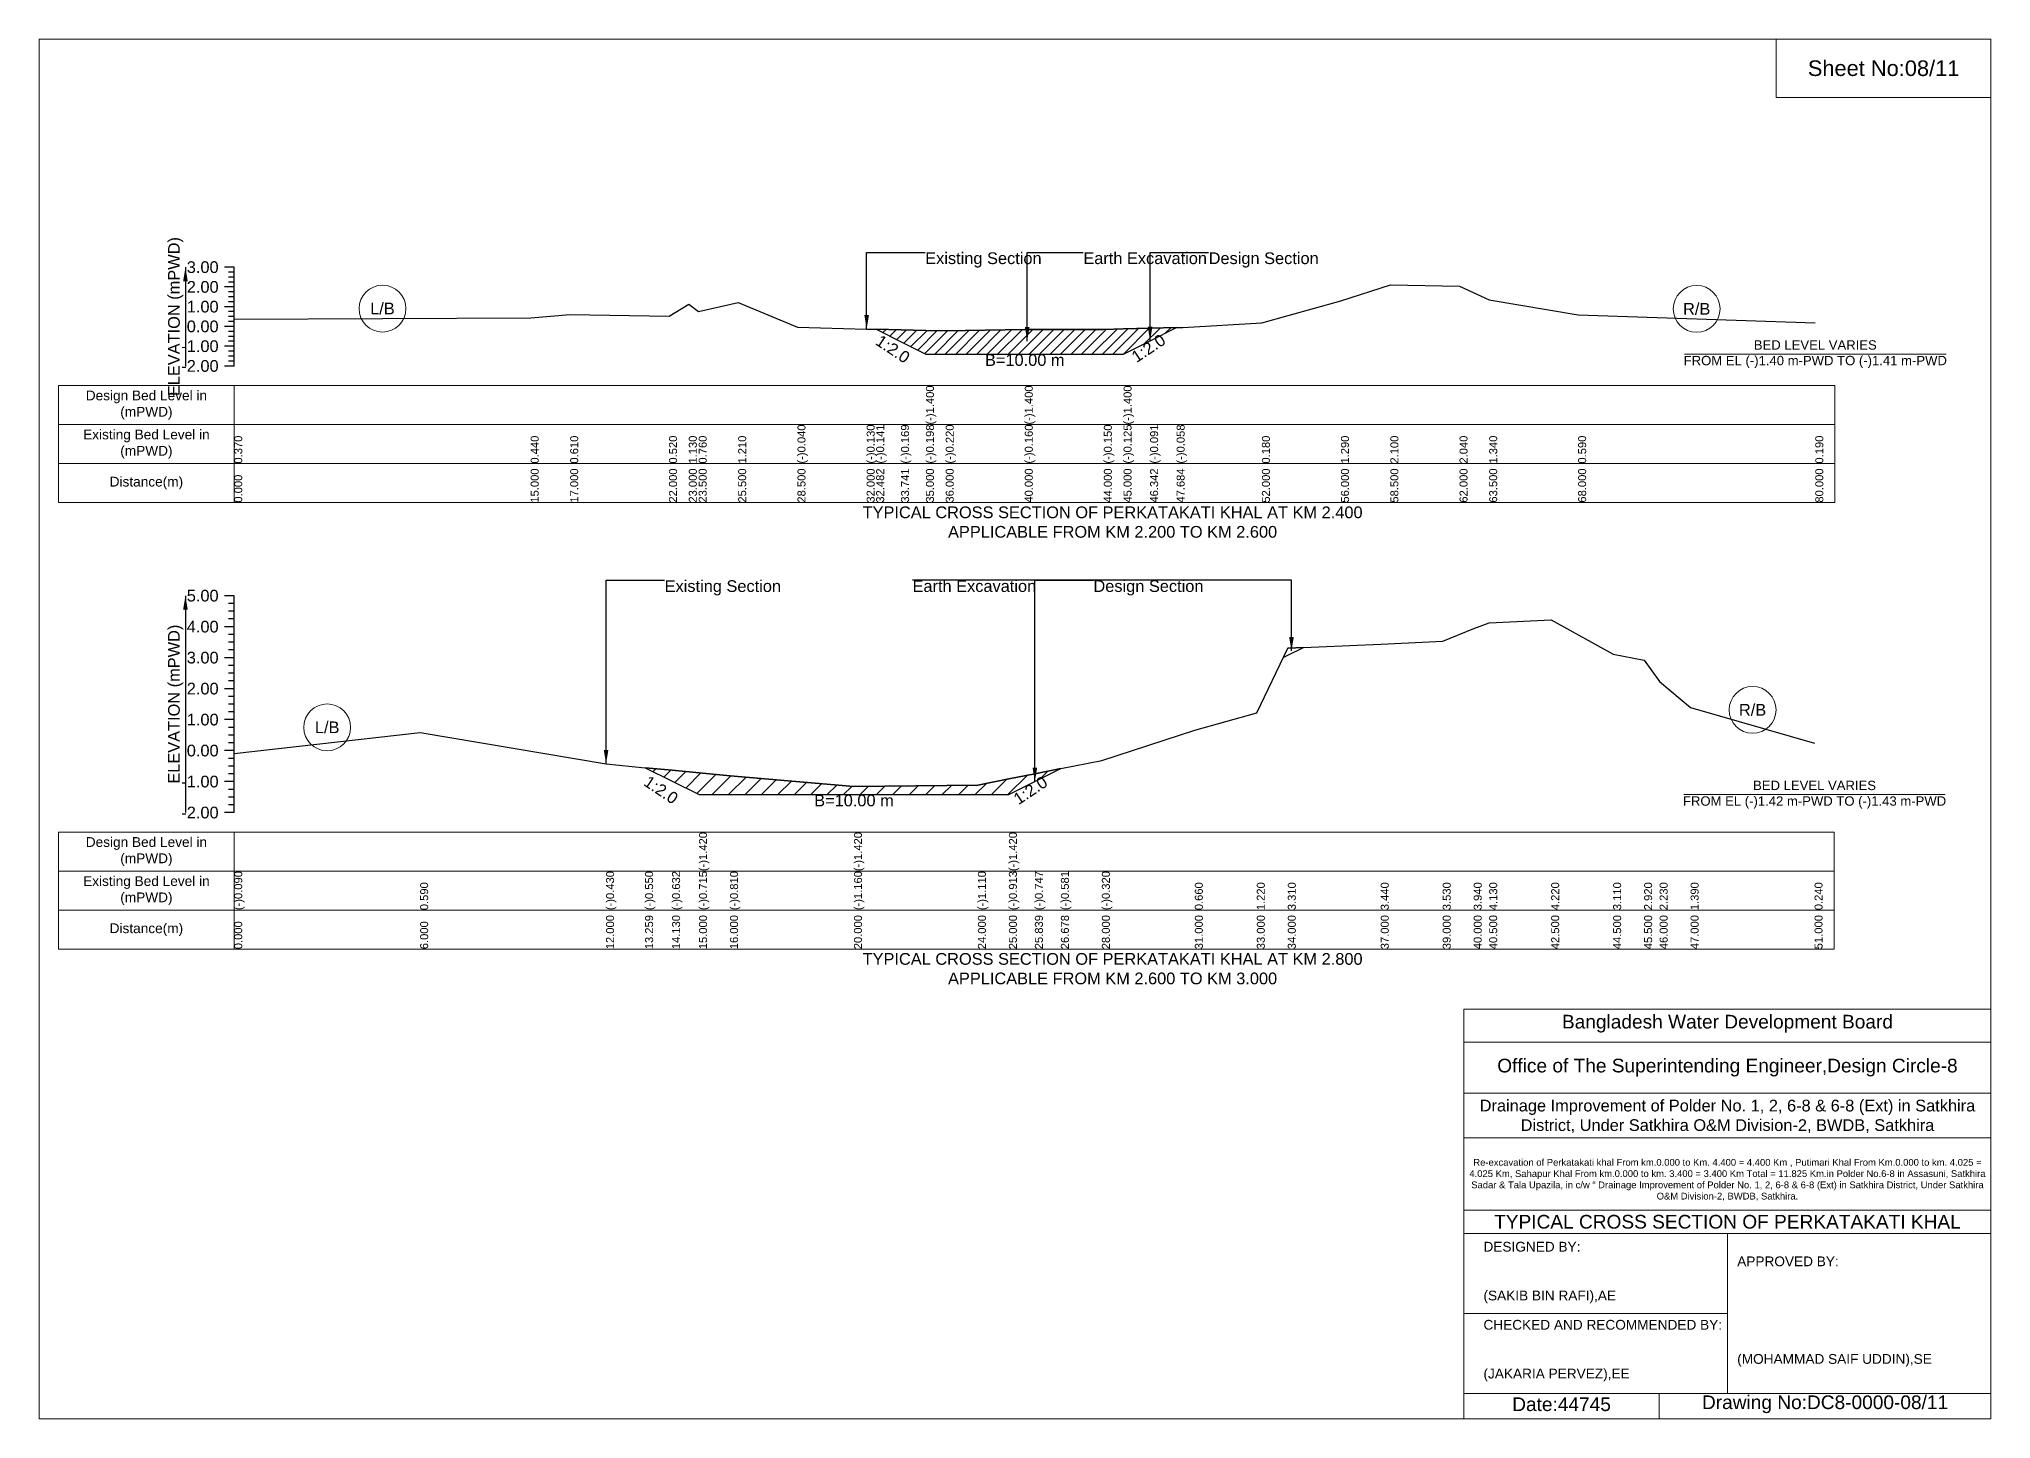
# Model space of a CAD drawing. Header units: inches. Extents: x 91000 to 208000, y -5656 to 20000.
# Drawn here: x 170000 to 178000, y -5656 to 0 of the extents above; entities that cross this region are included whole.
import ezdxf

# ---------------------------------------------------------------- set-up
doc = ezdxf.new("R2010")
doc.units = ezdxf.units.IN
doc.header["$LTSCALE"] = 7
doc.header["$MEASUREMENT"] = 0
for name, color, linetype, lineweight in [('Cross section Data Border', 7, 'Continuous', 9), ('Cross Section Labels', 7, 'Continuous', 9), ('Existing_Bed_Level for Xsection', 7, 'Continuous', 25)]:
    doc.layers.add(name, color=color, linetype=linetype, lineweight=lineweight)
doc.styles.get("Standard").update_dxf_attribs({"font": 'arial.ttf'})
doc.dimstyles.get("Standard").update_dxf_attribs({"dimtxt": 0.18, "dimasz": 0.18, "dimexe": 0.18, "dimexo": 0.0625, "dimgap": 0.09, "dimtad": 0, "dimtih": 1, "dimtoh": 1, "dimdec": 4, "dimzin": 0, "dimdsep": 46, "dimtxsty": 'Standard', "dimcen": 0.09, "dimadec": 0, "dimazin": 0, "dimtfac": 1, "dimtdec": 4, "dimtofl": 0, "dimtmove": 0, "dimatfit": 3, "dimfxl": 1, "dimtolj": 1, "dimtzin": 0, "dimarcsym": 0})

msp = doc.modelspace()

# ---------------------------------------------------------------- hatches: boundary and pattern name
at = {"layer": 'Existing_Bed_Level for Xsection'}
h = msp.add_hatch(dxfattribs=at)
h.set_pattern_fill('ANSI31', color=256, scale=243, style=0)
h.paths.add_polyline_path([(173431, -1189.6), (173533, -1240.6), (173635, -1291.6), (173716, -1291.6), (174040, -1291.6), (174364, -1291.6), (174445, -1291.6), (174553.7, -1237.2), (174662.4, -1182.9), (174553.7, -1185.6), (174445, -1188.3), (174364, -1190.3), (174040, -1191.1), (173716, -1196), (173635, -1194.2), (173533, -1191.9)])
h = msp.add_hatch(dxfattribs=at)
h.set_pattern_fill('ANSI31', color=256, scale=381, style=0)
h.paths.add_polyline_path([(175099.6, -2534.7), (175118, -2525.5), (175182, -2493.5), (175118, -2496.3)])
h = msp.add_hatch(dxfattribs=at)
h.set_pattern_fill('ANSI31', color=256, scale=381, style=0)
h.paths.add_polyline_path([(172483.9, -2986.5), (172594.5, -3041.8), (172705, -3097), (172832, -3097), (173340, -3097), (173848, -3097), (173975, -3097), (174081.5, -3043.8), (174188.1, -2990.5), (174081.5, -3011.5), (173975, -3032.6), (173848, -3057.7), (173340, -3064), (172832, -3019.6), (172705, -3007.5), (172594.5, -2997)])

# ---------------------------------------------------------------- linework, layer by layer
at = {"layer": 'Cross section Data Border'}
for points in [[(170080, -1420.2), (177360, -1420.2), (177360, -1900.2), (170080, -1900.2)], [(170080, -3250.7), (177357, -3250.7), (177357, -3730.7), (170080, -3730.7)]]:
    msp.add_lwpolyline(points, close=True, dxfattribs=at)
for points in [[(170800, -1420.2), (170800, -1900.2)], [(170080, -1580.2), (177360, -1580.2)], [(170080, -1740.2), (177360, -1740.2)], [(170800, -3250.7), (170800, -3730.7)], [(170080, -3410.7), (177357, -3410.7)], [(170080, -3570.7), (177357, -3570.7)]]:
    msp.add_lwpolyline(points, dxfattribs=at)
at = {"layer": 'Cross Section Labels'}
for points in [[(170000, 0), (178000, 0), (178000, -5656), (170000, -5656)], [(177120, 0), (178000, 0), (178000, -240), (177120, -240)]]:
    msp.add_lwpolyline(points, close=True, dxfattribs=at)
for points in [[(176744.2, -1291.6), (177815.8, -1291.6)], [(176741.2, -3097), (177812.8, -3097)], [(175840, -5656), (175840, -3976), (178000, -3976)], [(175840, -4112), (178000, -4112)], [(175840, -4320), (178000, -4320)], [(175840, -4504), (178000, -4504)], [(175840, -4800), (178000, -4800)], [(175840, -4896), (178000, -4896)], [(176920, -4896), (176920, -5552)], [(175840, -5224), (176920, -5224)], [(175840, -5552), (178000, -5552)], [(176640, -5552), (176640, -5656)]]:
    msp.add_lwpolyline(points, dxfattribs=at)
for centre in [(171407.5, -1104.9), (176794, -1106.1), (177023, -2749.7), (171181, -2821.4)]:
    msp.add_circle(centre, 96, dxfattribs=at)
at = {"layer": 'Existing_Bed_Level for Xsection'}
for points in [[(170800, -935.2), (170760, -935.2)], [(170800, -955.4), (170776, -955.4)], [(170800, -1340.2), (170800, -1259.2), (170800, -1178.2), (170800, -1097.2), (170800, -1016.2), (170800, -935.2)], [(170800, -1016.2), (170760, -1016.2)], [(170800, -975.7), (170776, -975.7)], [(170800, -995.9), (170776, -995.9)], [(170800, -1036.4), (170776, -1036.4)], [(170800, -1148.2), (172015, -1142.5), (172177, -1128.8), (172582, -1136.1), (172663, -1086.7), (172703.5, -1116.6), (172865.5, -1080.2), (173108.5, -1181.4), (173392, -1188.7), (173431, -1189.6), (173533, -1191.9), (173635, -1194.2), (173635, -1194.2), (173716, -1196), (174040, -1191.1), (174040, -1191.1), (174364, -1190.3), (174445, -1188.3), (174445, -1188.3), (174553.7, -1185.6), (174662.4, -1182.9), (174688, -1182.2), (175012, -1163.6), (175336, -1073.7), (175538.5, -1008.1), (175822, -1012.9), (175943.5, -1069.6), (176308, -1130.4), (177280, -1162.8)], [(170800, -1097.2), (170760, -1097.2)], [(170800, -1056.7), (170776, -1056.7)], [(170800, -1076.9), (170776, -1076.9)], [(170800, -1117.4), (170776, -1117.4)], [(170800, -1178.2), (170760, -1178.2)], [(170800, -1137.7), (170776, -1137.7)], [(170800, -1157.9), (170776, -1157.9)], [(170800, -1198.4), (170776, -1198.4)], [(170800, -1259.2), (170760, -1259.2)], [(170800, -1218.7), (170776, -1218.7)], [(170800, -1238.9), (170776, -1238.9)], [(170800, -1279.4), (170776, -1279.4)], [(170800, -1340.2), (170760, -1340.2)], [(170800, -1299.7), (170776, -1299.7)], [(170800, -1319.9), (170776, -1319.9)], [(170800, -2281.7), (170760, -2281.7)], [(170800, -2313.4), (170776, -2313.4)], [(170800, -3170.7), (170800, -3043.7), (170800, -2916.7), (170800, -2789.7), (170800, -2662.7), (170800, -2535.7), (170800, -2408.7), (170800, -2281.7)], [(170800, -2345.2), (170776, -2345.2)], [(170800, -2376.9), (170776, -2376.9)], [(170800, -2928.1), (171562, -2841.8), (172324, -2971.3), (172483.9, -2986.5), (172594.5, -2997), (172705, -3007.5), (172705, -3007.5), (172832, -3019.6), (173340, -3064), (173340, -3064), (173848, -3057.7), (173975, -3032.6), (173975, -3032.6), (174081.5, -3011.5), (174188.1, -2990.5), (174356, -2957.3), (174737, -2832.9), (174991, -2761.7), (175118, -2496.3), (175499, -2479.8), (175753, -2468.4), (175880, -2416.3), (175943.5, -2392.2), (176197.5, -2380.7), (176451.5, -2521.7), (176578.5, -2545.8), (176642, -2633.5), (176769, -2740.2), (177277, -2886.2)], [(170800, -2408.7), (170760, -2408.7)], [(170800, -2440.4), (170776, -2440.4)], [(170800, -2472.2), (170776, -2472.2)], [(170800, -2535.7), (170760, -2535.7)], [(170800, -2503.9), (170776, -2503.9)], [(170800, -2567.4), (170776, -2567.4)], [(170800, -2599.2), (170776, -2599.2)], [(170800, -2630.9), (170776, -2630.9)], [(170800, -2662.7), (170760, -2662.7)], [(170800, -2694.4), (170776, -2694.4)], [(170800, -2789.7), (170760, -2789.7)], [(170800, -2726.2), (170776, -2726.2)], [(170800, -2757.9), (170776, -2757.9)], [(170800, -2821.4), (170776, -2821.4)], [(170800, -2853.2), (170776, -2853.2)], [(170800, -2916.7), (170760, -2916.7)], [(170800, -2884.9), (170776, -2884.9)], [(170800, -2948.4), (170776, -2948.4)], [(170800, -2980.2), (170776, -2980.2)], [(170800, -3011.9), (170776, -3011.9)], [(170800, -3043.7), (170760, -3043.7)], [(170800, -3075.4), (170776, -3075.4)], [(170800, -3107.2), (170776, -3107.2)], [(170800, -3170.7), (170760, -3170.7)], [(170800, -3138.9), (170776, -3138.9)]]:
    msp.add_lwpolyline(points, dxfattribs=at)
for points in [[(173431, -1189.6), (173533, -1240.6), (173635, -1291.6), (173635, -1291.6), (173716, -1291.6), (174040, -1291.6), (174040, -1291.6), (174364, -1291.6), (174445, -1291.6), (174445, -1291.6), (174553.7, -1237.2), (174662.4, -1182.9), (174662.4, -1182.9), (174662.4, -1182.9), (174553.7, -1185.6), (174445, -1188.3), (174445, -1188.3), (174364, -1190.3), (174040, -1191.1), (174040, -1191.1), (173716, -1196), (173635, -1194.2), (173635, -1194.2), (173533, -1191.9)], [(175099.6, -2534.7), (175118, -2525.5), (175182, -2493.5), (175118, -2496.3)], [(172483.9, -2986.5), (172483.9, -2986.5), (172594.5, -3041.8), (172705, -3097), (172705, -3097), (172832, -3097), (173340, -3097), (173340, -3097), (173848, -3097), (173975, -3097), (173975, -3097), (174081.5, -3043.8), (174188.1, -2990.5), (174188.1, -2990.5), (174188.1, -2990.5), (174081.5, -3011.5), (173975, -3032.6), (173975, -3032.6), (173848, -3057.7), (173340, -3064), (173340, -3064), (172832, -3019.6), (172705, -3007.5), (172705, -3007.5), (172594.5, -2997), (172483.9, -2986.5)]]:
    msp.add_lwpolyline(points, close=True, dxfattribs=at)

# ---------------------------------------------------------------- texts
at = {"layer": 'Cross section Data Border', "char_height": 40, "width": 640, "attachment_point": 5}
for s, insert in [('Design Bed Level in (mPWD)', (170440, -1500.2)), ('Existing Bed Level in (mPWD)', (170440, -1660.2)), ('Distance(m)', (170440, -1820.2)), ('Design Bed Level in (mPWD)', (170440, -3330.7)), ('Existing Bed Level in (mPWD)', (170440, -3490.7)), ('Distance(m)', (170440, -3650.7))]:
    msp.add_mtext(s, dxfattribs=dict(at, insert=insert))
at = {"layer": 'Cross Section Labels'}
for s, insert, char_height, attachment_point in [('Sheet No:08/11', (177560, -120), 64, 5), ('Existing Section', (173632, -874.4), 48, 1), ('Earth Excavation', (174280, -874.4), 48, 1), ('Design Section', (174793.7, -874.4), 48, 1), ('L/B', (171407.5, -1104.9), 48, 5), ('R/B', (176794, -1106.1), 48, 5), ('BED LEVEL VARIES ^JFROM EL (-)1.40 m-PWD TO (-)1.41 m-PWD', (177280, -1291.6), 38.4, 5), ('B=10.00 m', (174040, -1291.6), 48, 2), ('TYPICAL CROSS SECTION OF PERKATAKATI KHAL AT KM 2.400^JAPPLICABLE FROM KM 2.200 TO KM 2.600', (174400, -1980.2), 48, 5), ('Existing Section', (172564, -2218.2), 48, 1), ('Earth Excavation', (173580, -2218.2), 48, 1), ('Design Section', (174321.5, -2218.2), 48, 1), ('L/B', (171181, -2821.4), 48, 5), ('R/B', (177023, -2749.7), 48, 5), ('BED LEVEL VARIES ^JFROM EL (-)1.42 m-PWD TO (-)1.43 m-PWD', (177277, -3097), 38.4, 5), ('B=10.00 m', (173340, -3097), 48, 2), ('TYPICAL CROSS SECTION OF PERKATAKATI KHAL AT KM 2.800^JAPPLICABLE FROM KM 2.600 TO KM 3.000', (174400, -3810.7), 48, 5), ('Bangladesh Water Development Board', (176920, -4036), 56, 5), ('Office of The Superintending Engineer,Design Circle-8', (176920, -4216), 56, 5)]:
    msp.add_mtext(s, dxfattribs=dict(at, insert=insert, char_height=char_height, attachment_point=attachment_point))
at = {"layer": 'Cross Section Labels', "char_height": 48, "attachment_point": 2}
for insert, rotation in [((173512.8, -1250.7), 326.30993), ((174533.5, -1247.3), 33.69007), ((172562.7, -3057.6), 326.30993), ((174049.8, -3059.6), 33.69007)]:
    msp.add_mtext('1:2.0', dxfattribs=dict(at, insert=insert, rotation=rotation))
at = {"layer": 'Cross Section Labels'}
for s, insert, char_height, width, attachment_point in [('Drainage Improvement of Polder No. 1, 2, 6-8 & 6-8 (Ext) in Satkhira District, Under Satkhira O&M Division-2, BWDB, Satkhira', (176920, -4416), 48, 2240, 5), ('Re-excavation of Perkatakati khal From km.0.000 to Km. 4.400 = 4.400 Km , Putimari Khal From Km.0.000 to km. 4.025 = 4.025 Km, Sahapur Khal From km.0.000 to km. 3.400 = 3.400 Km Total = 11.825 Km.in Polder No.6-8 in Assasuni, Satkhira Sadar & Tala Upazila, in c/w “ Drainage Improvement of Polder No. 1, 2, 6-8 & 6-8 (Ext) in Satkhira District, Under Satkhira O&M Division-2, BWDB, Satkhira.', (176920, -4676), 27.6889, 2160, 5), ('TYPICAL CROSS SECTION OF PERKATAKATI KHAL', (176920, -4848), 56, 2240, 5), ('DESIGNED BY:^J^J^J(SAKIB BIN RAFI),AE', (175920, -5056), 40, 1120, 4), ('APPROVED BY:^J^J^J^J^J^J(MOHAMMAD SAIF UDDIN),SE', (176960, -5216), 40, 1120, 4), ('CHECKED AND RECOMMENDED BY:^J^J^J(JAKARIA PERVEZ),EE', (175920, -5376), 40, 1120, 4), ('Date:44745', (176240, -5596), 56, 1120, 5), ('Drawing No:DC8-0000-08/11', (177320, -5596), 56, 1760, 5)]:
    msp.add_mtext(s, dxfattribs=dict(at, insert=insert, char_height=char_height, width=width, attachment_point=attachment_point))
at = {"layer": 'Existing_Bed_Level for Xsection', "rotation": 90}
for s, insert, char_height, attachment_point in [('ELEVATION (mPWD)', (170560, -1137.7), 48, 5), ('(-)1.400', (173635, -1580.2), 32.8, 1), ('(-)1.400', (174040, -1580.2), 32.8, 1), ('(-)1.400', (174445, -1580.2), 32.8, 1), ('(-)0.040', (173108.5, -1740.2), 32.8, 1), ('(-)0.130', (173392, -1740.2), 32.8, 1), ('(-)0.141', (173431, -1740.2), 32.8, 1), ('(-)0.169', (173533, -1740.2), 32.8, 1), ('(-)0.198', (173635, -1740.2), 32.8, 1), ('(-)0.220', (173716, -1740.2), 32.8, 1), ('(-)0.160', (174040, -1740.2), 32.8, 1), ('(-)0.150', (174364, -1740.2), 32.8, 1), ('(-)0.125', (174445, -1740.2), 32.8, 1), ('(-)0.091', (174553.7, -1740.2), 32.8, 1), ('(-)0.058', (174662.4, -1740.2), 32.8, 1), ('0.370', (170800, -1740.2), 32.8, 1), ('0.440', (172015, -1740.2), 32.8, 1), ('0.610', (172177, -1740.2), 32.8, 1), ('0.520', (172582, -1740.2), 32.8, 1), ('1.130', (172663, -1740.2), 32.8, 1), ('0.760', (172703.5, -1740.2), 32.8, 1), ('1.210', (172865.5, -1740.2), 32.8, 1), ('0.180', (175012, -1740.2), 32.8, 1), ('1.290', (175336, -1740.2), 32.8, 1), ('2.100', (175538.5, -1740.2), 32.8, 1), ('2.040', (175822, -1740.2), 32.8, 1), ('1.340', (175943.5, -1740.2), 32.8, 1), ('0.590', (176308, -1740.2), 32.8, 1), ('0.190', (177280, -1740.2), 32.8, 1), ('0.000', (170800, -1900.2), 32.8, 1), ('15.000', (172015, -1900.2), 32.8, 1), ('17.000', (172177, -1900.2), 32.8, 1), ('22.000', (172582, -1900.2), 32.8, 1), ('23.000', (172663, -1900.2), 32.8, 1), ('23.500', (172703.5, -1900.2), 32.8, 1), ('25.500', (172865.5, -1900.2), 32.8, 1), ('28.500', (173108.5, -1900.2), 32.8, 1), ('32.000', (173392, -1900.2), 32.8, 1), ('32.482', (173431, -1900.2), 32.8, 1), ('33.741', (173533, -1900.2), 32.8, 1), ('35.000', (173635, -1900.2), 32.8, 1), ('36.000', (173716, -1900.2), 32.8, 1), ('40.000', (174040, -1900.2), 32.8, 1), ('44.000', (174364, -1900.2), 32.8, 1), ('45.000', (174445, -1900.2), 32.8, 1), ('46.342', (174553.7, -1900.2), 32.8, 1), ('47.684', (174662.4, -1900.2), 32.8, 1), ('52.000', (175012, -1900.2), 32.8, 1), ('56.000', (175336, -1900.2), 32.8, 1), ('58.500', (175538.5, -1900.2), 32.8, 1), ('62.000', (175822, -1900.2), 32.8, 1), ('63.500', (175943.5, -1900.2), 32.8, 1), ('68.000', (176308, -1900.2), 32.8, 1), ('80.000', (177280, -1900.2), 32.8, 1), ('ELEVATION (mPWD)', (170560, -2726.2), 48, 5), ('(-)1.420', (172705, -3410.7), 32.8, 1), ('(-)1.420', (173340, -3410.7), 32.8, 1), ('(-)1.420', (173975, -3410.7), 32.8, 1), ('(-)0.090', (170800, -3570.7), 32.8, 1), ('(-)0.430', (172324, -3570.7), 32.8, 1), ('(-)0.550', (172483.9, -3570.7), 32.8, 1), ('(-)0.632', (172594.5, -3570.7), 32.8, 1), ('(-)0.715', (172705, -3570.7), 32.8, 1), ('(-)0.810', (172832, -3570.7), 32.8, 1), ('(-)1.160', (173340, -3570.7), 32.8, 1), ('(-)1.110', (173848, -3570.7), 32.8, 1), ('(-)0.913', (173975, -3570.7), 32.8, 1), ('(-)0.747', (174081.5, -3570.7), 32.8, 1), ('(-)0.581', (174188.1, -3570.7), 32.8, 1), ('(-)0.320', (174356, -3570.7), 32.8, 1), ('0.590', (171562, -3570.7), 32.8, 1), ('0.660', (174737, -3570.7), 32.8, 1), ('1.220', (174991, -3570.7), 32.8, 1), ('3.310', (175118, -3570.7), 32.8, 1), ('3.440', (175499, -3570.7), 32.8, 1), ('3.530', (175753, -3570.7), 32.8, 1), ('3.940', (175880, -3570.7), 32.8, 1), ('4.130', (175943.5, -3570.7), 32.8, 1), ('4.220', (176197.5, -3570.7), 32.8, 1), ('3.110', (176451.5, -3570.7), 32.8, 1), ('2.920', (176578.5, -3570.7), 32.8, 1), ('2.230', (176642, -3570.7), 32.8, 1), ('1.390', (176769, -3570.7), 32.8, 1), ('0.240', (177277, -3570.7), 32.8, 1), ('12.000', (172324, -3730.7), 32.8, 1), ('13.259', (172483.9, -3730.7), 32.8, 1), ('14.130', (172594.5, -3730.7), 32.8, 1), ('15.000', (172705, -3730.7), 32.8, 1), ('16.000', (172832, -3730.7), 32.8, 1), ('20.000', (173340, -3730.7), 32.8, 1), ('24.000', (173848, -3730.7), 32.8, 1), ('25.000', (173975, -3730.7), 32.8, 1), ('25.839', (174081.5, -3730.7), 32.8, 1), ('26.678', (174188.1, -3730.7), 32.8, 1), ('28.000', (174356, -3730.7), 32.8, 1), ('31.000', (174737, -3730.7), 32.8, 1), ('33.000', (174991, -3730.7), 32.8, 1), ('34.000', (175118, -3730.7), 32.8, 1), ('37.000', (175499, -3730.7), 32.8, 1), ('39.000', (175753, -3730.7), 32.8, 1), ('40.000', (175880, -3730.7), 32.8, 1), ('40.500', (175943.5, -3730.7), 32.8, 1), ('42.500', (176197.5, -3730.7), 32.8, 1), ('44.500', (176451.5, -3730.7), 32.8, 1), ('45.500', (176578.5, -3730.7), 32.8, 1), ('46.000', (176642, -3730.7), 32.8, 1), ('47.000', (176769, -3730.7), 32.8, 1), ('51.000', (177277, -3730.7), 32.8, 1), ('0.000', (170800, -3730.7), 32.8, 1), ('6.000', (171562, -3730.7), 32.8, 1)]:
    msp.add_mtext(s, dxfattribs=dict(at, insert=insert, char_height=char_height, attachment_point=attachment_point))
at = {"layer": 'Existing_Bed_Level for Xsection', "char_height": 48, "attachment_point": 6}
for s, insert in [('3.00', (170736, -935.2)), ('2.00', (170736, -1016.2)), ('1.00', (170736, -1097.2)), ('0.00', (170736, -1178.2)), ('-1.00', (170736, -1259.2)), ('-2.00', (170736, -1340.2)), ('5.00', (170736, -2281.7)), ('4.00', (170736, -2408.7)), ('3.00', (170736, -2535.7)), ('2.00', (170736, -2662.7)), ('1.00', (170736, -2789.7)), ('0.00', (170736, -2916.7)), ('-1.00', (170736, -3043.7)), ('-2.00', (170736, -3170.7))]:
    msp.add_mtext(s, dxfattribs=dict(at, insert=insert))

# ---------------------------------------------------------------- leaders
at = {"layer": 'Cross Section Labels', "annotation_type": 0, "has_hookline": 1}
for points, hookline_direction, text_width in [([(173392, -1188.7), (173392, -874.4), (173631.9, -874.4)], 0, 467.2), ([(174050.1, -1237.9), (174050.1, -874.4), (174279.9, -874.4)], 0, 497), ([(174553.7, -1237.2), (174553.7, -874.4), (174793.6, -874.4)], 0, 441.2), ([(172324, -2971.3), (172324, -2218.2), (172563.9, -2218.2)], 0, 467.2), ([(175133.2, -2508.2), (175133.2, -2218.2), (173580.1, -2218.2)], 1, 497), ([(174081.5, -3043.8), (174081.5, -2218.2), (174321.4, -2218.2)], 0, 441.2)]:
    msp.add_leader(points, dimstyle='Standard', override={"dimasz": 57.6}, dxfattribs=dict(at, hookline_direction=hookline_direction, text_width=text_width))
at = {"layer": 'Existing_Bed_Level for Xsection'}
for points in [[(170600, -935.2), (170600, -1340.2)], [(170600, -2281.7), (170600, -3170.7)]]:
    msp.add_leader(points, dimstyle='Standard', override={"dimasz": 57.6}, dxfattribs=at)

doc.saveas('drawing.dxf')
